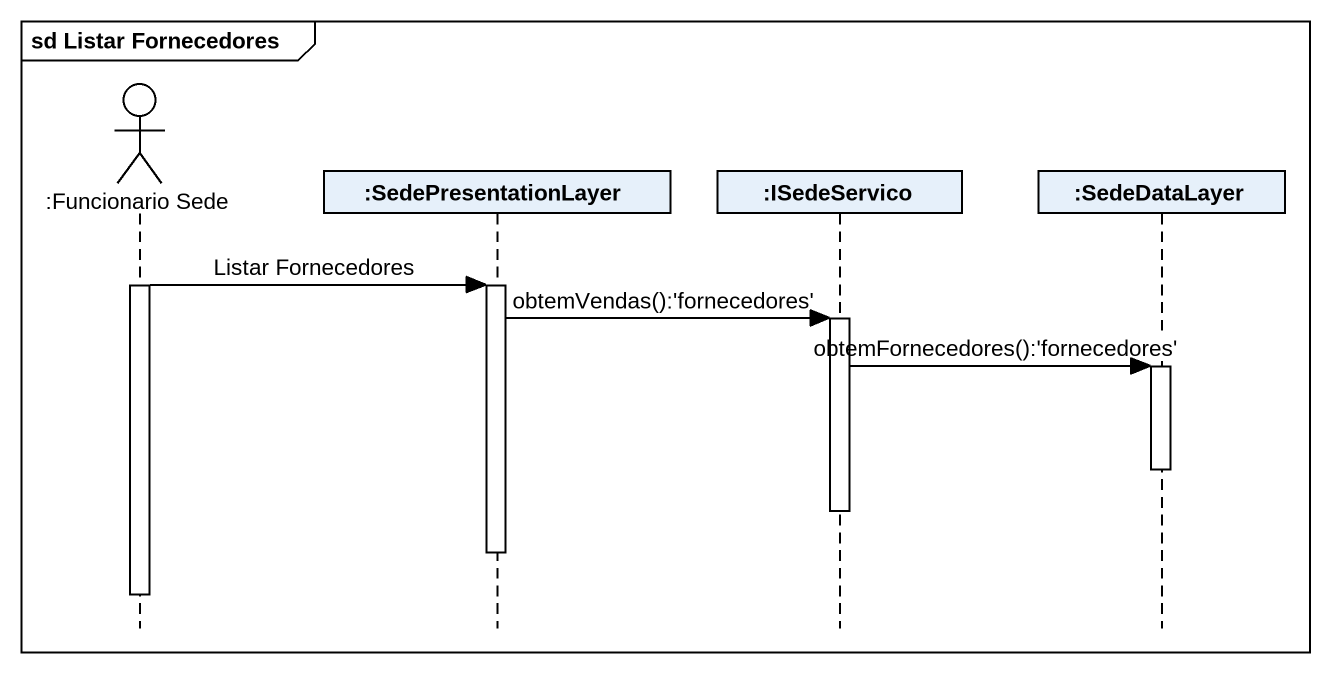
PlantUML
@startuml
mainframe sd Listar Fornecedores
hide footbox
actor ":Funcionario Sede" as Funcionario_Sede
participant ":SedePresentationLayer" as SedePresentationLayer
participant ":ISedeServico" as ISedeServico
participant ":SedeDataLayer" as SedeDataLayer

activate Funcionario_Sede
Funcionario_Sede -> SedePresentationLayer : Listar Fornecedores
activate SedePresentationLayer
SedePresentationLayer -> ISedeServico : obtemVendas():'fornecedores'
activate ISedeServico
ISedeServico -> SedeDataLayer : obtemFornecedores():'fornecedores'
activate SedeDataLayer
deactivate SedeDataLayer
deactivate ISedeServico
deactivate SedePresentationLayer
deactivate Funcionario_Sede
@enduml
